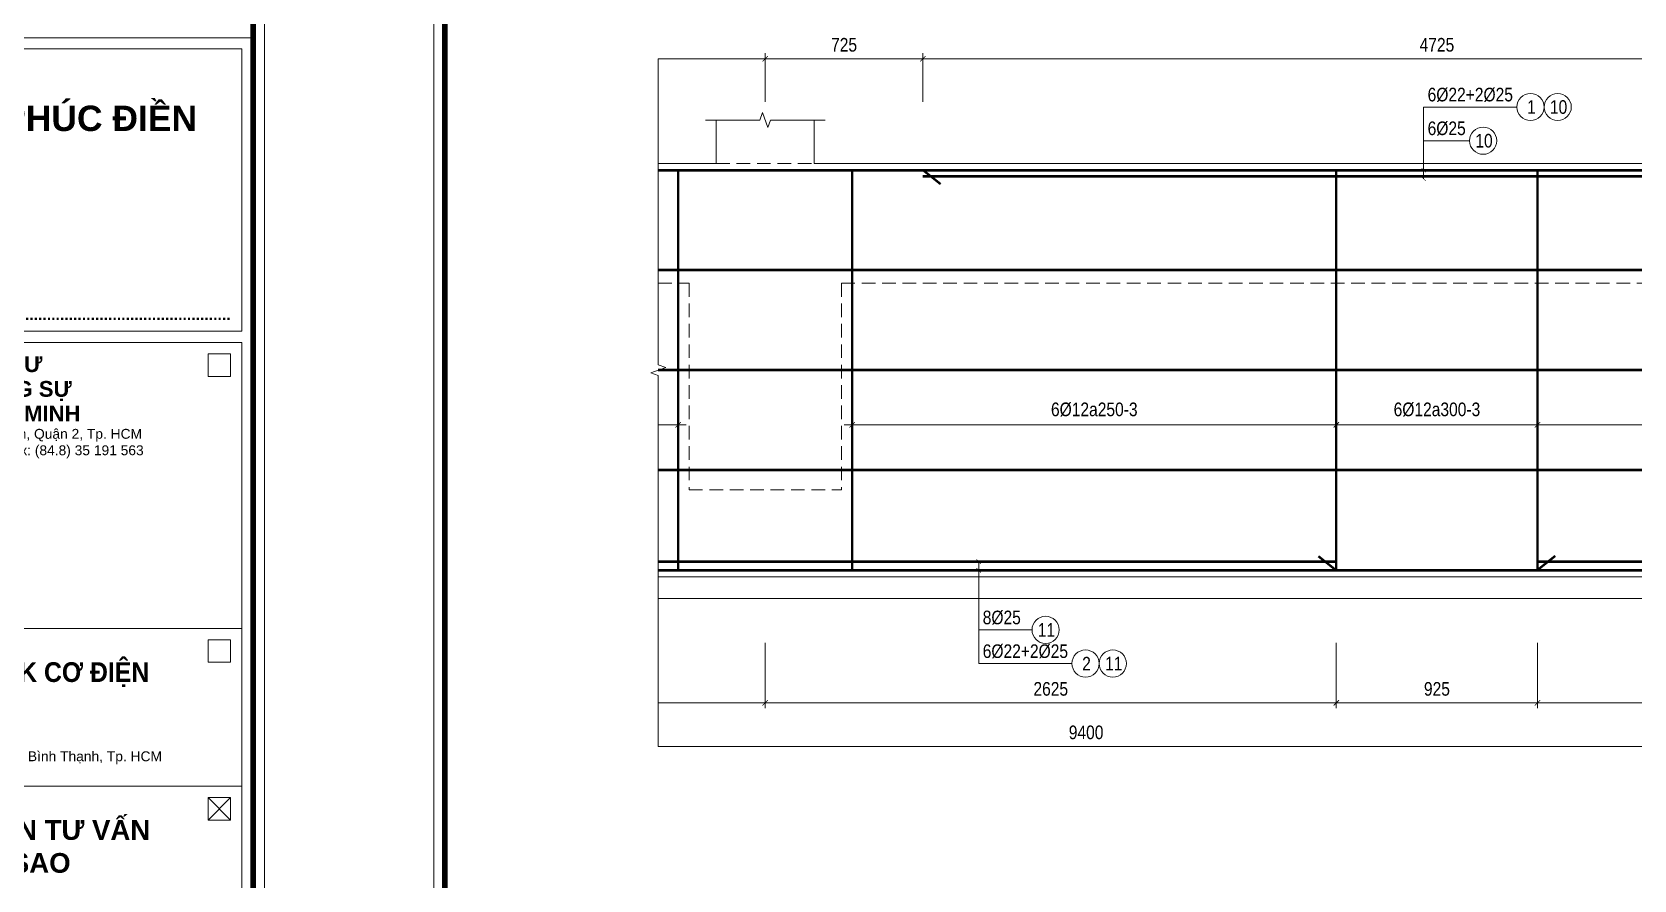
# Model space of a CAD drawing. Header units: millimetres. Extents: x 3014920 to 3563667, y -1638653 to -1356471.
# Drawn here: x 3104352 to 3111715, y -1613989 to -1610090 of the extents above; entities that cross this region are included whole.
import ezdxf
from ezdxf.enums import TextEntityAlignment as Align
from ezdxf.xclip import XClip

# ---------------------------------------------------------------- set-up
doc = ezdxf.new("R2010")
doc.units = ezdxf.units.MM
doc.header["$MEASUREMENT"] = 0
doc.header["$XCLIPFRAME"] = 0
doc.header["$PDMODE"] = 2
doc.linetypes.add('HIDDEN', pattern=[0.375, 0.25, -0.125])
doc.layers.get('0').update_dxf_attribs({"lineweight": 9})
doc.layers.get('Defpoints').update_dxf_attribs({"color": 10, "lineweight": 0})
for name, color, linetype, lineweight in [('CDAI', 21, 'Continuous', 40), ('CTHEP', 50, 'Continuous', 50), ('DBAO', 90, 'Continuous', 13), ('DGIONG', 130, 'Continuous', 13), ('KTH', 154, 'Continuous', 9), ('Net khuat', 8, 'HIDDEN', 13), ('TEXT', 7, 'Continuous', 15)]:
    doc.layers.add(name, color=color, linetype=linetype, lineweight=lineweight)
doc.styles.add('CHG_XX_Khung ten$0$A1 BORDER$0$ARIAL', font='arial.ttf')
doc.styles.add('CHG_XX_Khung ten$0$A1 BORDER$0$Arial - Bold', font='arialbd.ttf', dxfattribs={"height": 2.5})
doc.styles.add('CHG_XX_Khung ten$0$A1 BORDER$0$Title Block DD$0$Arial - Bold', font='arialbd.ttf', dxfattribs={"height": 2.5})
doc.styles.add('Star-HelCon', font='VHELVCN_0.TTF')
doc.styles.add('TTP-HelCon', font='VHELVCN_0.TTF')
doc.styles.add('VNI-HELVE-CONDENSE', font='VHELVCN_0.TTF')
doc.dimstyles.new('kc-25', dxfattribs={"dimtxt": 62.5, "dimasz": 20, "dimexe": 20, "dimexo": 50, "dimgap": 25, "dimtad": 3, "dimdec": 0, "dimzin": 0, "dimdsep": 46, "dimtxsty": 'VNI-HELVE-CONDENSE', "dimblk": 'DIM', "dimcen": 2.5, "dimclrd": 256, "dimclre": 154, "dimclrt": 7, "dimaunit": 1, "dimadec": 0, "dimazin": 0, "dimtfac": 1, "dimtdec": 0, "dimtix": 1, "dimtmove": 0, "dimatfit": 3, "dimldrblk": 'DOT', "dimfxl": 1, "dimtolj": 1, "dimtzin": 0, "dimarcsym": 0})
doc.dimstyles.new('TTP-25', dxfattribs={"dimscale": 25, "dimtxt": 2.5, "dimasz": 1, "dimexe": 1, "dimexo": 1, "dimgap": 0.09, "dimtad": 0, "dimdec": 4, "dimrnd": 1, "dimzin": 9, "dimdsep": 46, "dimtxsty": 'TTP-HelCon', "dimblk": 'ARCHTICK', "dimcen": 0.09, "dimdle": 1.5, "dimclrd": 256, "dimclre": 256, "dimclrt": 7, "dimadec": 0, "dimazin": 0, "dimtfac": 1, "dimtdec": 4, "dimtmove": 0, "dimatfit": 3, "dimldrblk": 'ARCHTICK', "dimfxl": 1, "dimtvp": 1, "dimtolj": 1, "dimtzin": 0, "dimarcsym": 0})

# ---------------------------------------------------------------- blocks, each defined once
blk = doc.blocks.new('_ArchTick')
at = {"color": 0, "linetype": 'ByBlock', "const_width": 0.15}
blk.add_lwpolyline([(-0.5, -0.5), (0.5, 0.5)], dxfattribs=at)
blk = doc.blocks.new('*D2618')
at = {"layer": 'Defpoints', "color": 0, "transparency": 16777216}
for p in [(9600, -2500), (19000, -2500), (19000, -3001)]:
    blk.add_point(p, dxfattribs=at)
at = {"layer": 'KTH', "lineweight": -2, "transparency": 16777216}
for p, q in [((9600, -2525), (9600, -3026)), ((19000, -2525), (19000, -3026)), ((9562.5, -3001), (19037.5, -3001))]:
    blk.add_line(p, q, dxfattribs=at)
at = {"layer": 'KTH', "lineweight": -2, "transparency": 16777216, "xscale": 25, "yscale": 25, "zscale": 25, "rotation": 180}
blk.add_blockref('_ArchTick', (9600, -3001), dxfattribs=at)
at = {"layer": 'KTH', "lineweight": -2, "transparency": 16777216, "xscale": 25, "yscale": 25, "zscale": 25}
blk.add_blockref('_ArchTick', (19000, -3001), dxfattribs=at)
at = {"layer": 'KTH', "color": 7, "transparency": 16777216, "insert": (14300, -2937.2), "char_height": 62.5, "attachment_point": 5, "style": 'TTP-HelCon'}
blk.add_mtext('\\A1;9400', dxfattribs=at)
blk = doc.blocks.new('*D2688')
at = {"layer": 'Defpoints', "color": 0, "transparency": 16777216}
for p in [(9600, -2178.4), (12825, -2178.4), (9600, -2479.4)]:
    blk.add_point(p, dxfattribs=at)
at = {"layer": 'KTH', "lineweight": -2, "transparency": 16777216}
for p, q in [((9600, -2203.4), (9600, -2504.4)), ((12825, -2203.4), (12825, -2504.4)), ((12862.5, -2479.4), (9562.5, -2479.4))]:
    blk.add_line(p, q, dxfattribs=at)
at = {"layer": 'KTH', "lineweight": -2, "transparency": 16777216, "xscale": 25, "yscale": 25, "zscale": 25, "rotation": 180}
blk.add_blockref('_ArchTick', (9600, -2479.4), dxfattribs=at)
at = {"layer": 'KTH', "lineweight": -2, "transparency": 16777216, "xscale": 25, "yscale": 25, "zscale": 25}
blk.add_blockref('_ArchTick', (12825, -2479.4), dxfattribs=at)
at = {"layer": 'KTH', "color": 7, "transparency": 16777216, "insert": (11212.5, -2415.6), "char_height": 62.5, "attachment_point": 5, "style": 'TTP-HelCon'}
blk.add_mtext('\\A1;3225', dxfattribs=at)
blk = doc.blocks.new('*D2691')
at = {"layer": 'Defpoints', "color": 0, "transparency": 16777216}
for p in [(12825, 481.9), (9600, 259.3), (12825, 259.3)]:
    blk.add_point(p, dxfattribs=at)
at = {"layer": 'KTH', "lineweight": -2, "transparency": 16777216}
for p, q in [((9562.5, 481.9), (12862.5, 481.9)), ((9600, 284.3), (9600, 506.9)), ((12825, 284.3), (12825, 506.9))]:
    blk.add_line(p, q, dxfattribs=at)
at = {"layer": 'KTH', "lineweight": -2, "transparency": 16777216, "xscale": 25, "yscale": 25, "zscale": 25, "rotation": 180}
blk.add_blockref('_ArchTick', (9600, 481.9), dxfattribs=at)
at = {"layer": 'KTH', "lineweight": -2, "transparency": 16777216, "xscale": 25, "yscale": 25, "zscale": 25}
blk.add_blockref('_ArchTick', (12825, 481.9), dxfattribs=at)
at = {"layer": 'KTH', "color": 7, "transparency": 16777216, "insert": (11212.5, 545.7), "char_height": 62.5, "attachment_point": 5, "style": 'TTP-HelCon'}
blk.add_mtext('\\A1;3225', dxfattribs=at)
blk = doc.blocks.new('*D2692')
at = {"layer": 'Defpoints', "color": 0, "transparency": 16777216}
for p in [(12825, 481.9), (12825, 259.3), (13550, 259.3)]:
    blk.add_point(p, dxfattribs=at)
at = {"layer": 'KTH', "lineweight": -2, "transparency": 16777216}
for p, q in [((13587.5, 481.9), (12787.5, 481.9)), ((12825, 284.3), (12825, 506.9)), ((13550, 284.3), (13550, 506.9))]:
    blk.add_line(p, q, dxfattribs=at)
at = {"layer": 'KTH', "lineweight": -2, "transparency": 16777216, "xscale": 25, "yscale": 25, "zscale": 25, "rotation": 180}
blk.add_blockref('_ArchTick', (12825, 481.9), dxfattribs=at)
at = {"layer": 'KTH', "lineweight": -2, "transparency": 16777216, "xscale": 25, "yscale": 25, "zscale": 25}
blk.add_blockref('_ArchTick', (13550, 481.9), dxfattribs=at)
at = {"layer": 'KTH', "color": 7, "transparency": 16777216, "insert": (13187.5, 545.7), "char_height": 62.5, "attachment_point": 5, "style": 'TTP-HelCon'}
blk.add_mtext('\\A1;725', dxfattribs=at)
blk = doc.blocks.new('*D2694')
at = {"layer": 'Defpoints', "color": 0, "transparency": 16777216}
for p in [(15450, -2178.4), (16375, -2178.4), (15450, -2479.4)]:
    blk.add_point(p, dxfattribs=at)
at = {"layer": 'KTH', "lineweight": -2, "transparency": 16777216}
for p, q in [((15450, -2203.4), (15450, -2504.4)), ((16375, -2203.4), (16375, -2504.4)), ((16412.5, -2479.4), (15412.5, -2479.4))]:
    blk.add_line(p, q, dxfattribs=at)
at = {"layer": 'KTH', "lineweight": -2, "transparency": 16777216, "xscale": 25, "yscale": 25, "zscale": 25, "rotation": 180}
blk.add_blockref('_ArchTick', (15450, -2479.4), dxfattribs=at)
at = {"layer": 'KTH', "lineweight": -2, "transparency": 16777216, "xscale": 25, "yscale": 25, "zscale": 25}
blk.add_blockref('_ArchTick', (16375, -2479.4), dxfattribs=at)
at = {"layer": 'KTH', "color": 7, "transparency": 16777216, "insert": (15912.5, -2415.6), "char_height": 62.5, "attachment_point": 5, "style": 'TTP-HelCon'}
blk.add_mtext('\\A1;925', dxfattribs=at)
blk = doc.blocks.new('*D2705')
at = {"layer": 'Defpoints', "color": 0, "transparency": 16777216}
for p in [(12825, -2178.4), (15450, -2178.4), (15450, -2479.4)]:
    blk.add_point(p, dxfattribs=at)
at = {"layer": 'KTH', "lineweight": -2, "transparency": 16777216}
for p, q in [((12825, -2203.4), (12825, -2504.4)), ((15450, -2203.4), (15450, -2504.4)), ((12787.5, -2479.4), (15487.5, -2479.4))]:
    blk.add_line(p, q, dxfattribs=at)
at = {"layer": 'KTH', "lineweight": -2, "transparency": 16777216, "xscale": 25, "yscale": 25, "zscale": 25, "rotation": 180}
blk.add_blockref('_ArchTick', (12825, -2479.4), dxfattribs=at)
at = {"layer": 'KTH', "lineweight": -2, "transparency": 16777216, "xscale": 25, "yscale": 25, "zscale": 25}
blk.add_blockref('_ArchTick', (15450, -2479.4), dxfattribs=at)
at = {"layer": 'KTH', "color": 7, "transparency": 16777216, "insert": (14137.5, -2415.6), "char_height": 62.5, "attachment_point": 5, "style": 'TTP-HelCon'}
blk.add_mtext('\\A1;2625', dxfattribs=at)
blk = doc.blocks.new('*D2671')
at = {"layer": 'Defpoints', "color": 0, "transparency": 16777216}
for p in [(9600, -2178.4), (19000, -2178.4), (19000, -2679.4)]:
    blk.add_point(p, dxfattribs=at)
at = {"layer": 'KTH', "lineweight": -2, "transparency": 16777216}
for p, q in [((9600, -2203.4), (9600, -2704.4)), ((19000, -2203.4), (19000, -2704.4)), ((9562.5, -2679.4), (19037.5, -2679.4))]:
    blk.add_line(p, q, dxfattribs=at)
at = {"layer": 'KTH', "lineweight": -2, "transparency": 16777216, "xscale": 25, "yscale": 25, "zscale": 25, "rotation": 180}
blk.add_blockref('_ArchTick', (9600, -2679.4), dxfattribs=at)
at = {"layer": 'KTH', "lineweight": -2, "transparency": 16777216, "xscale": 25, "yscale": 25, "zscale": 25}
blk.add_blockref('_ArchTick', (19000, -2679.4), dxfattribs=at)
at = {"layer": 'KTH', "color": 7, "transparency": 16777216, "insert": (14300, -2615.5), "char_height": 62.5, "attachment_point": 5, "style": 'TTP-HelCon'}
blk.add_mtext('\\A1;9400', dxfattribs=at)
blk = doc.blocks.new('*D2680')
at = {"layer": 'Defpoints', "color": 0, "transparency": 16777216}
for p in [(16375, -2178.4), (19000, -2178.4), (19000, -2479.4)]:
    blk.add_point(p, dxfattribs=at)
at = {"layer": 'KTH', "lineweight": -2, "transparency": 16777216}
for p, q in [((16375, -2203.4), (16375, -2504.4)), ((19000, -2203.4), (19000, -2504.4)), ((16337.5, -2479.4), (19037.5, -2479.4))]:
    blk.add_line(p, q, dxfattribs=at)
at = {"layer": 'KTH', "lineweight": -2, "transparency": 16777216, "xscale": 25, "yscale": 25, "zscale": 25, "rotation": 180}
blk.add_blockref('_ArchTick', (16375, -2479.4), dxfattribs=at)
at = {"layer": 'KTH', "lineweight": -2, "transparency": 16777216, "xscale": 25, "yscale": 25, "zscale": 25}
blk.add_blockref('_ArchTick', (19000, -2479.4), dxfattribs=at)
at = {"layer": 'KTH', "color": 7, "transparency": 16777216, "insert": (17687.5, -2415.6), "char_height": 62.5, "attachment_point": 5, "style": 'TTP-HelCon'}
blk.add_mtext('\\A1;2625', dxfattribs=at)
blk = doc.blocks.new('*D2687')
at = {"layer": 'Defpoints', "color": 0, "transparency": 16777216}
for p in [(18275, 481.9), (13550, 259.3), (18275, 259.3)]:
    blk.add_point(p, dxfattribs=at)
at = {"layer": 'KTH', "lineweight": -2, "transparency": 16777216}
for p, q in [((13512.5, 481.9), (18312.5, 481.9)), ((13550, 284.3), (13550, 506.9)), ((18275, 284.3), (18275, 506.9))]:
    blk.add_line(p, q, dxfattribs=at)
at = {"layer": 'KTH', "lineweight": -2, "transparency": 16777216, "xscale": 25, "yscale": 25, "zscale": 25, "rotation": 180}
blk.add_blockref('_ArchTick', (13550, 481.9), dxfattribs=at)
at = {"layer": 'KTH', "lineweight": -2, "transparency": 16777216, "xscale": 25, "yscale": 25, "zscale": 25}
blk.add_blockref('_ArchTick', (18275, 481.9), dxfattribs=at)
at = {"layer": 'KTH', "color": 7, "transparency": 16777216, "insert": (15912.5, 545.7), "char_height": 62.5, "attachment_point": 5, "style": 'TTP-HelCon'}
blk.add_mtext('\\A1;4725', dxfattribs=at)
blk = doc.blocks.new('DIM')
h = blk.add_hatch(color=1)
h.paths.add_polyline_path([(0.49, 0.29, 1), (0.29, 0.49), (-0.19, 0), (0.19, 0)])
h.paths.add_polyline_path([(0.19, 0), (-0.19, 0), (-0.49, -0.29, 1), (-0.29, -0.49)])
at = {"color": 9}
for p, q in [((-0.19, 0), (-1.5, 0)), ((0.19, 0), (1.5, 0))]:
    blk.add_line(p, q, dxfattribs=at)
at = {"color": 1}
for p, q in [((-0.49, -0.29), (0.29, 0.49)), ((-0.29, -0.49), (0.49, 0.29)), ((-0.19, 0), (0.19, 0))]:
    blk.add_line(p, q, dxfattribs=at)
blk.add_arc((-0.39, -0.39), 0.138, 135, 315, dxfattribs=at)
blk = doc.blocks.new('*D2647')
at = {"layer": 'Defpoints', "color": 0, "transparency": 16777216}
for p in [(9775, -766.8), (12425, -766.8), (9775, -1201.2)]:
    blk.add_point(p, dxfattribs=at)
at = {"layer": 'KTH', "lineweight": -2, "transparency": 16777216}
for p, q in [((9775, -791.8), (9775, -1226.2)), ((12425, -791.8), (12425, -1226.2)), ((12462.5, -1201.2), (9737.5, -1201.2))]:
    blk.add_line(p, q, dxfattribs=at)
at = {"layer": 'KTH', "lineweight": -2, "transparency": 16777216, "xscale": 25, "yscale": 25, "zscale": 25}
for p, rotation in [((9775, -1201.2), 179.9999999733196), ((12425, -1201.2), 359.9999999733196)]:
    blk.add_blockref('_ArchTick', p, dxfattribs=dict(at, rotation=rotation))
at = {"layer": 'KTH', "color": 7, "transparency": 16777216, "insert": (11100, -1131.3), "char_height": 62.5, "attachment_point": 5, "rotation": 360, "style": 'TTP-HelCon'}
blk.add_mtext('\\A1;6Þ12a250-3', dxfattribs=at)
blk = doc.blocks.new('*D2648')
at = {"layer": 'Defpoints', "color": 0, "transparency": 16777216}
for p in [(13225, -766.8), (15450, -766.8), (13225, -1201.2)]:
    blk.add_point(p, dxfattribs=at)
at = {"layer": 'KTH', "lineweight": -2, "transparency": 16777216}
for p, q in [((13225, -791.8), (13225, -1226.2)), ((15450, -791.8), (15450, -1226.2)), ((15487.5, -1201.2), (13187.5, -1201.2))]:
    blk.add_line(p, q, dxfattribs=at)
at = {"layer": 'KTH', "lineweight": -2, "transparency": 16777216, "xscale": 25, "yscale": 25, "zscale": 25}
for p, rotation in [((13225, -1201.2), 179.9999999733196), ((15450, -1201.2), 359.9999999733196)]:
    blk.add_blockref('_ArchTick', p, dxfattribs=dict(at, rotation=rotation))
at = {"layer": 'KTH', "color": 7, "transparency": 16777216, "insert": (14337.5, -1131.3), "char_height": 62.5, "attachment_point": 5, "rotation": 360, "style": 'TTP-HelCon'}
blk.add_mtext('\\A1;6Þ12a250-3', dxfattribs=at)
blk = doc.blocks.new('*D2649')
at = {"layer": 'Defpoints', "color": 0, "transparency": 16777216}
for p in [(15450, -766.8), (16375, -766.8), (16375, -1201.2)]:
    blk.add_point(p, dxfattribs=at)
at = {"layer": 'KTH', "lineweight": -2, "transparency": 16777216}
for p, q in [((15450, -791.8), (15450, -1226.2)), ((16375, -791.8), (16375, -1226.2)), ((15412.5, -1201.2), (16412.5, -1201.2))]:
    blk.add_line(p, q, dxfattribs=at)
at = {"layer": 'KTH', "lineweight": -2, "transparency": 16777216, "xscale": 25, "yscale": 25, "zscale": 25, "rotation": 180}
blk.add_blockref('_ArchTick', (15450, -1201.2), dxfattribs=at)
at = {"layer": 'KTH', "lineweight": -2, "transparency": 16777216, "xscale": 25, "yscale": 25, "zscale": 25}
blk.add_blockref('_ArchTick', (16375, -1201.2), dxfattribs=at)
at = {"layer": 'KTH', "color": 7, "transparency": 16777216, "insert": (15912.5, -1131.3), "char_height": 62.5, "attachment_point": 5, "style": 'TTP-HelCon'}
blk.add_mtext('\\A1;6Þ12a300-3', dxfattribs=at)
blk = doc.blocks.new('*D2650')
at = {"layer": 'Defpoints', "color": 0, "transparency": 16777216}
for p in [(16375, -766.8), (18600, -766.8), (18600, -1201.2)]:
    blk.add_point(p, dxfattribs=at)
at = {"layer": 'KTH', "lineweight": -2, "transparency": 16777216}
for p, q in [((16375, -791.8), (16375, -1226.2)), ((18600, -791.8), (18600, -1226.2)), ((16337.5, -1201.2), (18637.5, -1201.2))]:
    blk.add_line(p, q, dxfattribs=at)
at = {"layer": 'KTH', "lineweight": -2, "transparency": 16777216, "xscale": 25, "yscale": 25, "zscale": 25, "rotation": 180}
blk.add_blockref('_ArchTick', (16375, -1201.2), dxfattribs=at)
at = {"layer": 'KTH', "lineweight": -2, "transparency": 16777216, "xscale": 25, "yscale": 25, "zscale": 25}
blk.add_blockref('_ArchTick', (18600, -1201.2), dxfattribs=at)
at = {"layer": 'KTH', "color": 7, "transparency": 16777216, "insert": (17487.5, -1131.3), "char_height": 62.5, "attachment_point": 5, "style": 'TTP-HelCon'}
blk.add_mtext('\\A1;6Þ12a250-3', dxfattribs=at)
blk = doc.blocks.new('CHG_XX_Khung ten')
for p, q in [((687, 422.69), (824, 422.69)), ((816, 283.93), (820, 287.93)), ((820, 283.93), (816, 287.93))]:
    blk.add_line(p, q)
for points in [[(15, 579), (826, 579), (826, 15), (15, 15)], [(816, 362.62), (820, 362.62), (820, 366.62), (816, 366.62)], [(816, 311.93), (820, 311.93), (820, 315.93), (816, 315.93)], [(816, 283.93), (820, 283.93), (820, 287.93), (816, 287.93)]]:
    blk.add_lwpolyline(points, close=True)
at = {"color": 4, "linetype": 'Continuous', "const_width": 1}
blk.add_lwpolyline([(17, 577), (824, 577), (824, 17), (17, 17)], close=True, dxfattribs=at)
at = {"linetype": 'Continuous'}
for points in [[(689, 368.62), (822, 368.62), (822, 317.93), (689, 317.93)], [(689, 317.93), (822, 317.93), (822, 289.93), (689, 289.93)], [(689, 289.93), (822, 289.93), (822, 261.93), (689, 261.93)]]:
    blk.add_lwpolyline(points, close=True, dxfattribs=at)
at = {"style": 'CHG_XX_Khung ten$0$A1 BORDER$0$Title Block DD$0$Arial - Bold'}
blk.add_text('.....................................................', height=2, dxfattribs=at).set_placement((820, 373.62), align=Align.MIDDLE_RIGHT)
at = {"ltscale": 10, "insert": (739.49, 366.19), "char_height": 2.8, "width": 76.248, "attachment_point": 1, "line_spacing_factor": 0.938532, "style": 'CHG_XX_Khung ten$0$A1 BORDER$0$Arial - Bold'}
blk.add_mtext('CÔNG TY KIẾN TRÚC SƯ\\PHỒ THIỆU TRỊ VÀ CỘNG SỰ\\PCHI NHÁNH TP.HỒ CHÍ MINH', dxfattribs=at)
at = {"ltscale": 10}
for s, insert, char_height, width, attachment_point, style in [('Địa chỉ: 37 Trần Ngọc Diện, P.Thảo Điền, Quận 2, Tp. HCM\\PTel: (84.8) 35 191 561 – 35 191 562, Fax: (84.8) 35 191 563\\PEmail: hcmc@htt-group.com', (739.49, 345.2), 1.75, 83.001, 7, 'CHG_XX_Khung ten$0$A1 BORDER$0$ARIAL'), ('{\\W0.9;CÔNG TY TNHH TVTK CƠ ĐIỆN \\PĐỒNG TÂM}', (739.49, 311.93), 3.5, 76.248, 1, 'CHG_XX_Khung ten$0$A1 BORDER$0$Arial - Bold'), ('\\pt8.75;Địa chỉ: 168 Xô Viết Nghệ Tĩnh, P.21, Q. Bình Thạnh, Tp. HCM \\P\\ptz;Tel: (084.28) 3898 0958', (739.49, 290.93), 1.75, 83.001, 7, 'CHG_XX_Khung ten$0$A1 BORDER$0$ARIAL'), ('CÔNG TY CỔ PHẦN TƯ VẤN \\PXÂY DỰNG NGÔI SAO', (739.49, 283.93), 3.5, 76.248, 1, 'CHG_XX_Khung ten$0$A1 BORDER$0$Arial - Bold')]:
    blk.add_mtext(s, dxfattribs=dict(at, insert=insert, char_height=char_height, width=width, attachment_point=attachment_point, style=style))
at = {"ltscale": 10, "insert": (755.91, 410.64), "char_height": 4.5, "width": 121.2929, "attachment_point": 2, "style": 'CHG_XX_Khung ten$0$A1 BORDER$0$Title Block DD$0$Arial - Bold', "bg_fill": 2}
blk.add_mtext('CÔNG TY CỔ PHẦN THIÊN PHÚC ĐIỀN', dxfattribs=at)
at = {"linetype": 'Continuous'}
blk.add_lwpolyline([(689, 420.69), (822, 420.69), (822, 370.62), (689, 370.62)], close=True, dxfattribs=at)
blk = doc.blocks.new('2Y-6')
at = {"layer": 'CTHEP'}
for p, q in [((35021.41109, -490), (53.4545, -490)), ((35021.41109, -950), (53.4545, -950)), ((35021.41109, -1410), (53.4545, -1410))]:
    blk.add_line(p, q, dxfattribs=at)
for points in [[(30, -529.99859), (30, -30), (35069.99999, -30)], [(30, -1870), (35069.99999, -1870), (35069.99999, -1170)]]:
    blk.add_lwpolyline(points, dxfattribs=at)
at = {"layer": 'DBAO', "linetype": 'Continuous'}
for p, q in [((27124.99992, 0), (34800.00001, 0)), ((0, -1900), (35099.99998, -1900))]:
    blk.add_line(p, q, dxfattribs=at)
at = {"layer": 'Net khuat', "ltscale": 250}
blk.add_line((27249.99999, -550), (34399.99999, -550), dxfattribs=at)
at = {"layer": 'KTH'}
dim = blk.add_linear_dim(base=(19000, -3001), p1=(9600, -2500), p2=(19000, -2500), angle=180, dimstyle='TTP-25', override={"dimtmove": 1}, dxfattribs=at)
dim.commit()
dim.dimension.update_dxf_attribs({"geometry": '*D2618', "text_midpoint": (14300, -2937.16667)})
blk = doc.blocks.new('2Y-7')
at = {"layer": 'CDAI'}
for points in [[(12425.00002, -30), (12425.00002, -1870)], [(13225, -30), (13225, -1870)], [(15450, -30), (15450, -1870)], [(16374.9925, -30), (16374.9925, -1870)]]:
    blk.add_lwpolyline(points, dxfattribs=at)
at = {"layer": 'CTHEP'}
for p, q in [((13631.42589, -94.5255), (13550, -30)), ((18274.9925, -60), (13550, -60)), ((43821.41112, -489.99789), (53.4545, -489.99789)), ((43821.41112, -949.99789), (53.4545, -949.99789)), ((43821.41112, -1409.99789), (53.4545, -1409.99789)), ((15368.5741, -1805.4745), (15450, -1870)), ((16456.42589, -1805.4745), (16375, -1870))]:
    blk.add_line(p, q, dxfattribs=at)
for points in [[(30, -529.99859), (30, -30), (43870.00002, -30)], [(6749.99992, -1830), (15450, -1830)], [(16374.9925, -1830), (21625, -1830)], [(30, -1870), (35469.73058, -1870)]]:
    blk.add_lwpolyline(points, dxfattribs=at)
at = {"layer": 'DBAO', "linetype": 'Continuous'}
for p, q in [((12600, 200), (12600, 0)), ((13049.9925, 200), (13049.9925, 0)), ((9599.99992, 0), (12600, 0)), ((12074.89495, 0), (12600, 0)), ((13049.9925, 0), (15719.2221, 0)), ((13049.9925, 0), (15248.00002, 0)), ((15698.00002, 0), (18774.99999, 0))]:
    blk.add_line(p, q, dxfattribs=at)
at = {"layer": 'DBAO', "linetype": 'Continuous', "flags": 128}
for points in [[(0, -2000), (34299.99999, -2000), (34299.99999, -2750), (43900.00002, -2750), (43900.00002, 0)], [(0, -1900), (34399.99999, -1900)]]:
    blk.add_lwpolyline(points, dxfattribs=at)
at = {"layer": 'DGIONG', "linetype": 'Continuous', "elevation": 0, "flags": 128}
blk.add_lwpolyline([(13099.9925, 200), (12849.98875, 200), (12837.48875, 165.65653), (12812.48875, 234.34347), (12799.98875, 200), (12549.985, 200)], dxfattribs=at)
at = {"layer": 'DGIONG'}
for centre in [(16342.50998, 260.04133), (16467.50998, 260.04133), (16124.62048, 105.06033), (14113.92715, -2143.93134), (14297.62015, -2298.91228), (14422.62015, -2298.91228)]:
    blk.add_circle(centre, 62.5, dxfattribs=at)
at = {"layer": 'Net khuat', "ltscale": 250}
for p, q in [((12600, 0), (13049.985, 0)), ((13049.985, 0), (13049.9925, 0)), ((9725, -550), (12475.00002, -550)), ((12475.00002, -550), (12475.00002, -1500)), ((13175, -550), (18650, -550)), ((13175, -550), (13175, -1500)), ((12475.00002, -1500), (13175.00002, -1500))]:
    blk.add_line(p, q, dxfattribs=at)
at = {"layer": 'TEXT', "style": 'TTP-HelCon'}
for s, p in [('6Þ22+2Þ25', (15869.7021, 285.89428, 0)), ('6Þ25', (15869.7021, 130.91328, 0)), ('8Þ25', (13824.81227, -2118.07834, 0)), ('6Þ22+2Þ25', (13824.81227, -2273.05934, 0))]:
    blk.add_text(s, height=62.5, dxfattribs=at).set_placement(p)
at = {"layer": 'TEXT', "style": 'Star-HelCon'}
for s, p in [('1', (16346.67665, 260.04133)), ('10', (16471.67665, 260.04133)), ('10', (16128.78715, 105.06033)), ('11', (14118.09382, -2143.93134)), ('2', (14301.78682, -2298.91228)), ('11', (14426.78682, -2298.91228))]:
    blk.add_text(s, height=62.5, dxfattribs=at).set_placement(p, align=Align.MIDDLE)
at = {"layer": 'KTH'}
for base, p1, p2, picture, middle in [((12824.9925, 481.91243), (9600, 259.33044), (12824.9925, 259.33044), '*D2691', (11212.49625, 545.74576)), ((18274.9925, 481.91243), (13550, 259.33044), (18274.9925, 259.33044), '*D2687', (15912.49625, 545.74576)), ((9600, -2479.39524), (12824.9925, -2178.35098), (9600, -2178.35098), '*D2688', (11212.49625, -2415.56191)), ((19000, -2679.35098), (9600, -2178.35098), (19000, -2178.35098), '*D2671', (14300, -2615.51765)), ((15450, -2479.39524), (16374.9925, -2178.35098), (15450, -2178.35098), '*D2694', (15912.49625, -2415.56191))]:
    dim = blk.add_linear_dim(base=base, p1=p1, p2=p2, angle=180, dimstyle='TTP-25', override={"dimtmove": 1}, dxfattribs=at)
    dim.commit()
    dim.dimension.update_dxf_attribs({"geometry": picture, "text_midpoint": middle})
for base, p1, p2, picture, middle in [((12824.9925, 481.91243), (13550, 259.33044), (12824.9925, 259.33044), '*D2692', (13187.49625, 545.74576)), ((15450, -2479.39524), (12824.9925, -2178.35098), (15450, -2178.35098), '*D2705', (14137.49625, -2415.56191)), ((19000, -2479.39524), (16374.9925, -2178.35098), (19000, -2178.35098), '*D2680', (17687.49625, -2415.56191))]:
    dim = blk.add_linear_dim(base=base, p1=p1, p2=p2, dimstyle='TTP-25', override={"dimtmove": 1}, dxfattribs=at)
    dim.commit()
    dim.dimension.update_dxf_attribs({"geometry": picture, "text_midpoint": middle})
for base, p1, p2, picture, middle in [((9774.99992, -1201.20202), (12425.00002, -766.78398), (9774.99992, -766.78397), '*D2647', (11099.99997, -1131.28536)), ((13225, -1201.20202), (15450.00002, -766.78398), (13225, -766.78398), '*D2648', (14337.50001, -1131.28536))]:
    dim = blk.add_linear_dim(base=base, p1=p1, p2=p2, angle=179.999999973, text='6Þ12a250-3', dimstyle='TTP-25', override={"dimtmove": 1}, dxfattribs=at)
    dim.commit()
    dim.dimension.update_dxf_attribs({"geometry": picture, "text_midpoint": middle})
for base, p1, p2, text, picture, middle in [((16374.9925, -1201.20202), (15449.99997, -766.78397), (16374.9925, -766.78397), '6Þ12a300-3', '*D2649', (15912.49623, -1131.28536)), ((18599.9925, -1201.20202), (16374.99245, -766.78397), (18599.9925, -766.78397), '6Þ12a250-3', '*D2650', (17487.49247, -1131.28536))]:
    dim = blk.add_linear_dim(base=base, p1=p1, p2=p2, text=text, dimstyle='TTP-25', override={"dimtmove": 1}, dxfattribs=at)
    dim.commit()
    dim.dimension.update_dxf_attribs({"geometry": picture, "text_midpoint": middle})
at = {"layer": 'DGIONG'}
for points in [[(15851.19026, -30), (15851.19007, 260.04133), (16280.00998, 260.04133)], [(15851.1903, -70), (15851.19007, 105.06033), (16062.12048, 105.06033)], [(13806.30047, -1830), (13806.30024, -2143.93128), (14051.42715, -2143.93128)], [(13806.30043, -1870), (13806.30024, -2298.91228), (14235.12015, -2298.91228)]]:
    blk.add_leader(points, dimstyle='kc-25', override={"dimtad": 0, "dimldrblk": 'ArchTick', "dimfxl": 100, "dimarcsym": 1}, dxfattribs=at)

msp = doc.modelspace()

# ---------------------------------------------------------------- linework, layer by layer
at = {"layer": 'DGIONG', "linetype": 'Continuous', "flags": 128}
msp.add_lwpolyline([(3107230.3924, -1613374.31982), (3107230.39247, -1611669.96672), (3107196.04901, -1611657.46672), (3107264.73594, -1611632.46672), (3107230.39247, -1611619.96672), (3107230.39237, -1610213.05641)], dxfattribs=at)

# ---------------------------------------------------------------- block references
at = {"layer": 'DGIONG', "color": 5}
ref = msp.add_blockref('2Y-6', (3086089.46823, -1607216.20459), dxfattribs=at)
XClip(ref).set_block_clipping_path([(-972.2698653229, -3698.097227362), (14429.3711208934, 961.0599533499)])
ref = msp.add_blockref('2Y-7', (3094897.19328, -1610694.96884), dxfattribs=at)
XClip(ref).set_block_clipping_path([(12333.1990660783, -3196.9660486388), (27763.0042726612, 785.8285059552)])
ref = msp.add_blockref('2Y-6', (3074246.90367, -1611900.65373), dxfattribs=at)
XClip(ref).set_block_clipping_path([(10466.3343509422, -3587.9971422132), (27366.7829084061, 990.7508366439)])

# ---------------------------------------------------------------- next in the draw order: block references
at = {"color": 5, "xscale": 25.92478421704392, "yscale": 25.92478421704392, "zscale": 25.92478421704392}
msp.add_blockref('CHG_XX_Khung ten', (3084006.85793, -1621074.38806), dxfattribs=at)

# ---------------------------------------------------------------- next in the draw order: block references
msp.add_blockref('CHG_XX_Khung ten', (3105809.60146, -1621074.38806), dxfattribs=at)

doc.saveas('drawing.dxf')
